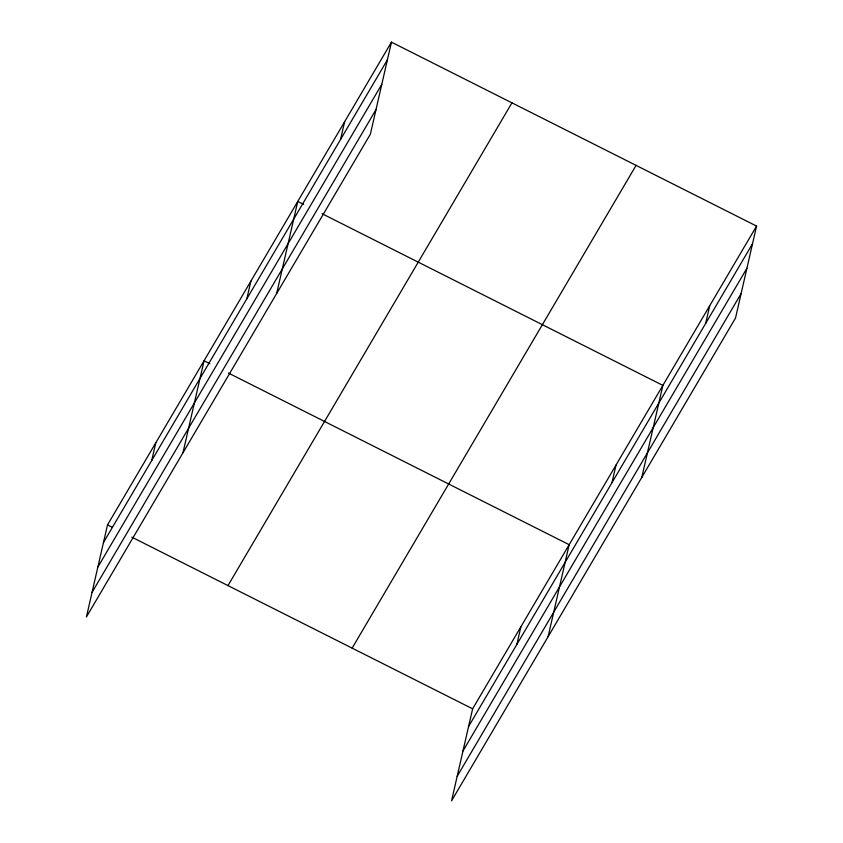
<?xml version="1.0" encoding="UTF-8"?>
<svg xmlns="http://www.w3.org/2000/svg" width="843" height="843" viewBox="0 0 843 843"><rect width="100%" height="100%" fill="white"/><g stroke="black" fill="none" stroke-linecap="round" stroke-linejoin="round"><path stroke-width="1.26" d="M391.447 42.15L107.504 524.904L86.429 616.928L370.372 134.174L391.447 42.15L756.571 226.072L735.496 318.096L451.553 800.85L472.628 708.826L756.571 226.072M151.729 460.51L155.776 442.838M182.973 452.786L204.048 360.772L209.844 363.681M246.851 298.78L250.898 281.109M276.673 293.48L297.748 201.456L303.543 204.375M340.551 139.474L344.597 121.803M516.843 644.431L520.9 626.76M548.087 636.718L569.162 544.694L228.379 373.027M611.965 482.712L616.022 465.041M641.797 477.401L662.872 385.388L322.079 213.711M705.675 323.396L709.722 305.724M103.457 542.576L387.401 59.821M97.841 567.107L381.784 84.353M92.045 592.387L375.999 109.632M227.989 585.6L511.943 102.846M352.132 648.13L636.086 165.376M468.582 726.497L752.525 243.743M462.955 751.039L746.909 268.285M457.169 776.319L741.113 293.564M107.504 524.904L112.14 527.233M131.835 537.16L472.628 708.826"/></g></svg>
